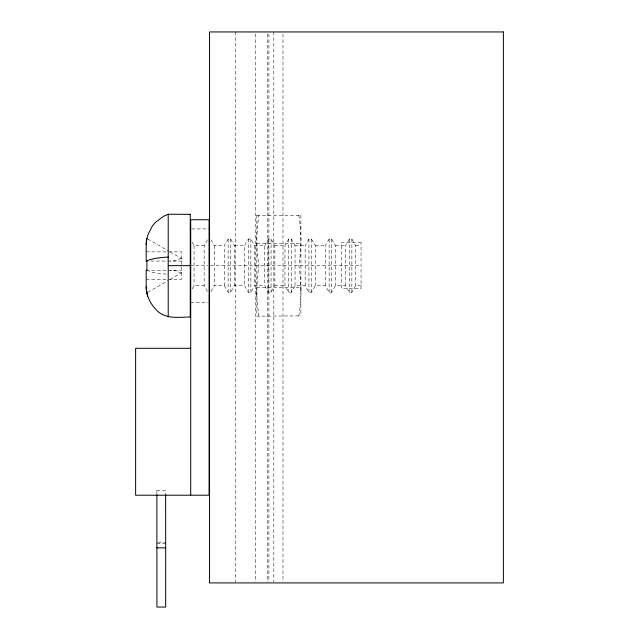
<?xml version="1.0" encoding="UTF-8"?>
<svg xmlns="http://www.w3.org/2000/svg" width="639" height="639" viewBox="0 0 639 639"><rect width="100%" height="100%" fill="white"/><g stroke="black" fill="none" stroke-linecap="round" stroke-linejoin="round"><path stroke-width="0.48" stroke-dasharray="3.19 2.4" d="M256.83 295.338L256.83 290.897A215.806 186.892 0 0 1 258.499 268.811L258.923 265.648L258.46 262.493A215.806 186.892 0 0 1 256.782 240.4A215.806 186.892 0 0 1 258.499 218.306L258.923 215.143M256.83 215.423L300.905 215.231M256.83 215.143L256.83 316.153L300.905 315.874M298.812 316.153L299.276 312.998A215.806 186.892 0 0 0 300.953 290.905L300.905 286.192M207.459 291.456L204.145 285.721L204.145 245.592L207.459 239.841M192.147 288.996L194.04 285.673L204.145 285.721M264.746 245.624L268.54 239.018L271.064 239.018L274.85 245.576L274.85 285.705L271.064 292.279L268.54 292.279L264.746 285.721L264.746 245.592L254.649 245.576L250.863 239.018L248.331 239.018L244.545 245.576L244.545 285.705M224.345 285.705L224.345 245.592L228.131 239.018L230.655 239.018L234.449 245.624L234.449 285.705M210.926 291.456L214.241 285.673L224.345 285.673L228.131 292.279L230.655 292.279L234.449 285.673L244.545 285.673L248.331 292.279L250.863 292.279L254.649 285.673L264.746 285.721M361.051 285.721L355.659 285.673L351.865 292.279L349.341 292.279L345.555 285.673L335.451 285.673L331.665 292.279L329.141 292.279L325.355 285.721L315.251 285.673L311.465 292.279L308.941 292.279L305.154 285.721L295.05 285.673L291.264 292.279L288.74 292.279L284.954 285.721L284.954 245.592L288.74 239.018L291.264 239.018L295.05 245.576L295.05 285.705M305.154 285.705L305.154 245.592L308.941 239.018L311.465 239.018L315.251 245.576L315.251 285.705M325.355 285.705L325.355 245.592L329.141 239.018L331.665 239.018L335.451 245.576L335.451 285.705M345.555 285.705L345.555 245.592L349.341 239.018L351.865 239.018L355.659 245.624L355.659 285.705M147.785 292.271L168.321 280.409M170.038 279.419L181.436 272.837M181.436 258.276L175.485 260.504A35.201 30.48 90 0 1 170.038 261.047M355.659 245.624L361.051 245.576M210.926 239.841L214.241 245.624L224.345 245.576M234.449 245.624L244.545 245.576M191.676 228.914L209.081 228.914M256.83 243.739L300.905 243.739M192.147 242.301L194.04 245.624L204.145 245.624M274.85 245.576L284.954 245.576M295.05 245.576L305.154 245.576M315.251 245.576L325.355 245.576M335.451 245.576L345.555 245.576M146.179 251.878L181.436 251.878L181.436 279.419L146.179 279.419M150.78 261.055L181.436 261.055M190.254 265.648L207.931 265.648M210.455 265.648L361.051 265.648M146.179 270.241L181.436 270.241M274.85 285.721L284.954 285.721M256.83 287.558L300.905 287.558M190.71 302.383L208.114 302.383M156.874 490.688L165.645 490.664L165.645 493.667M157.889 542.775L164.71 542.775M156.874 543.302L165.645 543.302M181.436 273.021L175.485 270.792A35.201 30.48 90 0 0 170.038 270.249M147.785 239.026L168.321 250.887M170.038 251.878L181.436 258.46M298.812 215.143L299.276 218.298A215.806 186.892 0 0 1 300.953 240.392A215.806 186.892 0 0 1 299.236 262.485L298.812 265.648L299.276 268.803A215.806 186.892 0 0 1 300.953 290.897M258.923 316.153L258.46 312.998A215.806 186.892 0 0 1 256.782 290.905M351.865 239.034L351.865 292.263M349.341 239.034L349.341 292.263M331.665 239.034L331.665 292.263M329.141 239.034L329.141 292.263M311.465 239.034L311.465 292.263M308.941 239.034L308.941 292.263M300.905 215.143L300.905 316.153M291.264 239.034L291.264 292.263M288.74 239.034L288.74 292.263M282.997 33.947L282.997 581.913M273.819 31.95L273.819 581.913M271.064 239.034L271.064 292.263M268.907 33.947L268.907 581.913M268.54 239.034L268.54 292.263M267.717 33.947L267.717 581.913M255.448 33.947L255.448 581.913M254.649 245.592L254.649 285.705M250.863 239.034L250.863 292.263M248.331 239.034L248.331 292.263M235.639 31.95L235.639 581.913M230.655 239.034L230.655 292.263M228.131 239.034L228.131 292.263M214.241 245.592L214.241 285.705M194.04 245.592L194.04 285.705M156.874 490.648L156.874 493.667M166.26 274.107A32.637 5.447 0 0 1 148.839 271.24M361.051 242.692L341.769 242.692L341.769 288.604L361.051 288.604L361.051 242.692"/><path stroke-width="0.96" d="M190.254 214.345L168.217 214.241L163.576 216.294L155.501 222.308L152.25 226.174L147.737 235.176L146.555 240.56A34.266 34.266 0 0 0 146.195 244.681L146.179 261.055L146.922 261.055A32.637 5.447 0 0 1 168.217 257.062M146.922 261.055L146.922 270.241A32.637 5.447 0 0 0 147.433 270.577M146.89 292.782L146.922 292.766A33.683 33.683 0 0 1 146.195 286.615L146.179 270.241L146.922 270.241M147.737 296.121L146.85 292.806C148.192 298.868 151.219 304.491 155.501 308.988C164.175 319.468 178.161 317.311 190.254 316.952M168.217 265.648L190.254 265.648M190.71 348.295L135.62 348.295L135.62 495.217L209.081 495.217L209.081 219.736L190.71 219.736L190.71 495.217M165.645 547.855L156.874 547.855L156.874 494.618M146.922 292.766L146.555 290.737A34.266 34.266 0 0 1 146.195 286.615M190.254 214.257L190.254 317.04M168.217 214.241L168.217 317.056M165.645 494.642L165.685 607.05L156.922 607.05L156.922 547.719M146.195 244.681A33.683 33.683 0 0 1 146.922 238.531M503.38 31.95L209.536 31.95L209.536 582.912L503.38 582.912L503.38 31.95"/></g></svg>
